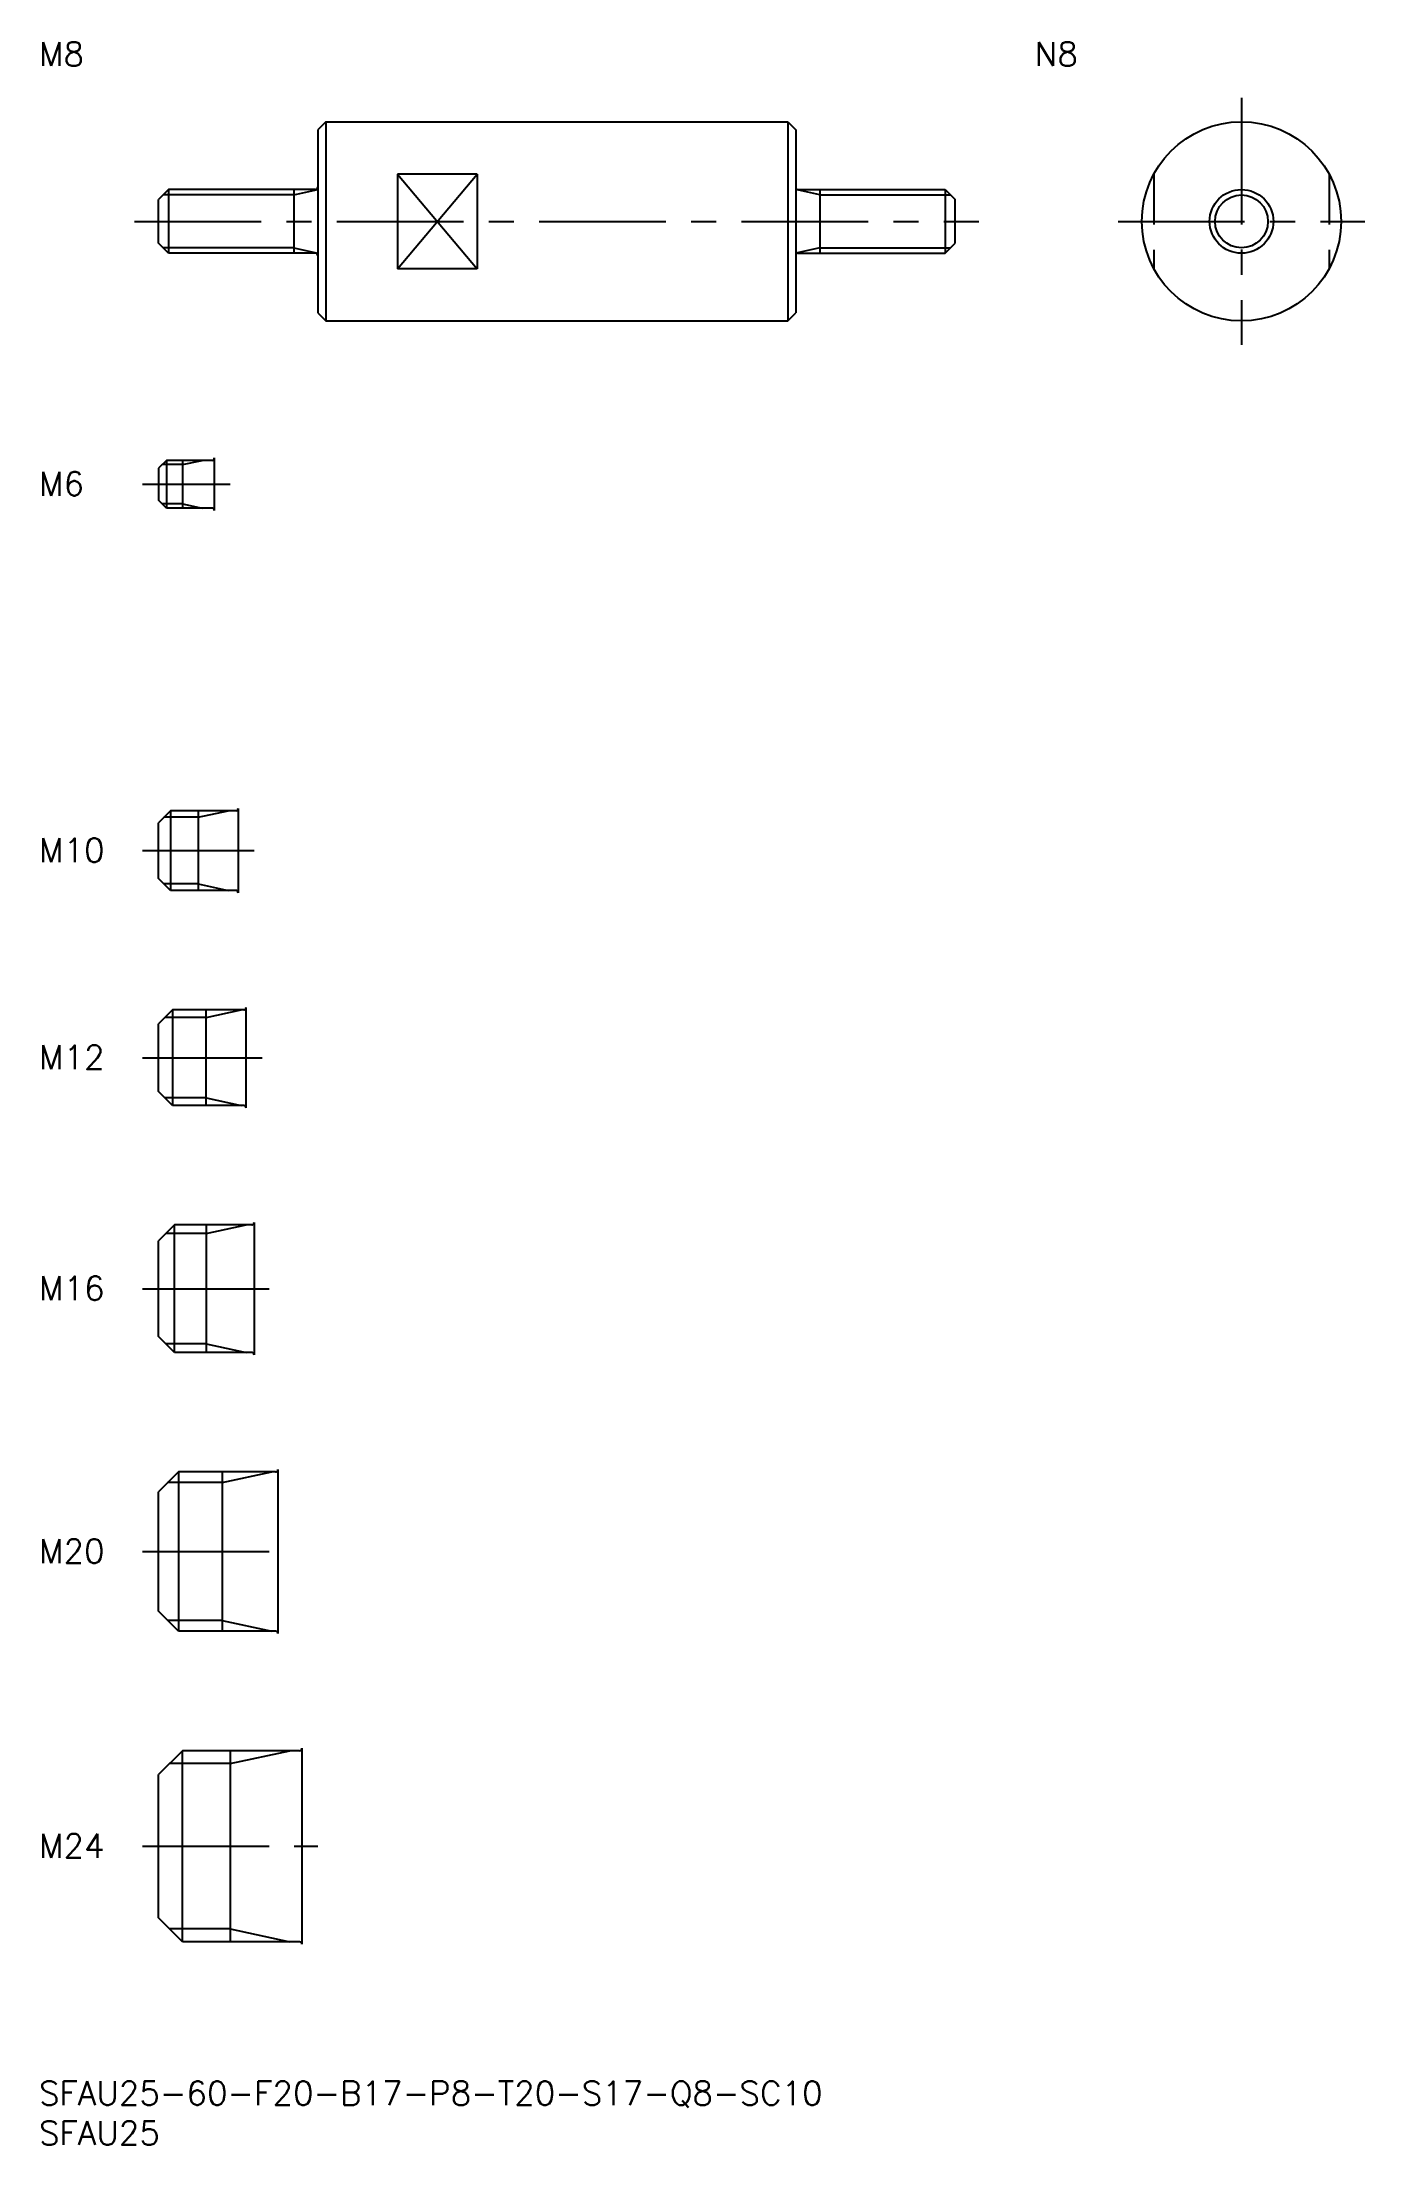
# Model space of a CAD drawing. Extents: x 0 to 166, y -8 to 256.
import ezdxf

# ---------------------------------------------------------------- set-up
doc = ezdxf.new("R2010")
doc.units = 0
doc.header["$LTSCALE"] = 0.5
doc.linetypes.add('CENTER', pattern=[50.8, 31.75, -6.35, 6.35, -6.35])
doc.linetypes.add('DASHED', pattern=[19.05, 12.7, -6.35])
for name, color, linetype in [('MSM_CENTER', 1, 'CENTER'), ('MSM_CONTINUOUS', 7, 'CONTINUOUS'), ('MSM_DASHED', 4, 'DASHED'), ('MSM_NARROW', 5, 'CONTINUOUS'), ('MSM_PART_NUMBER', 7, 'CONTINUOUS')]:
    doc.layers.add(name, color=color, linetype=linetype)
doc.styles.get("Standard").update_dxf_attribs({"font": 'txt.shx', "height": 1, "bigfont": 'bigfont.shx'})

# ---------------------------------------------------------------- blocks, each defined once
blk = doc.blocks.new('*U18')
at = {"layer": 'MSM_PART_NUMBER'}
blk.add_text('SFAU25-60-F20-B17-P8-T20-S17-Q8-SC10', height=3, dxfattribs=at).set_placement((0, -3))
blk = doc.blocks.new('*U19')
at = {"layer": 'MSM_PART_NUMBER'}
blk.add_text('SFAU25', height=3, dxfattribs=at).set_placement((0, -8))
blk = doc.blocks.new('*U20')
at = {"layer": 'MSM_PART_NUMBER'}
blk.add_text('M24', height=3, dxfattribs=at).set_placement((0, 28.06))
blk = doc.blocks.new('*U21')
at = {"layer": 'MSM_PART_NUMBER'}
blk.add_text('M20', height=3, dxfattribs=at).set_placement((0, 65.06))
blk = doc.blocks.new('*U22')
at = {"layer": 'MSM_PART_NUMBER'}
blk.add_text('M16', height=3, dxfattribs=at).set_placement((0, 98.06))
blk = doc.blocks.new('*U23')
at = {"layer": 'MSM_PART_NUMBER'}
blk.add_text('M12', height=3, dxfattribs=at).set_placement((0, 127.06))
blk = doc.blocks.new('*U24')
at = {"layer": 'MSM_PART_NUMBER'}
blk.add_text('M10', height=3, dxfattribs=at).set_placement((0, 153.06))
blk = doc.blocks.new('*U25')
at = {"layer": 'MSM_PART_NUMBER'}
blk.add_text('M8', height=3, dxfattribs=at).set_placement((0, 253.01))
blk = doc.blocks.new('*U26')
at = {"layer": 'MSM_PART_NUMBER'}
blk.add_text('N8', height=3, dxfattribs=at).set_placement((125, 253.01))
blk = doc.blocks.new('*U27')
at = {"layer": 'MSM_PART_NUMBER'}
blk.add_text('M6', height=3, dxfattribs=at).set_placement((0, 199.06))

msp = doc.modelspace()

# ---------------------------------------------------------------- linework, layer by layer
at = {"layer": 'MSM_CENTER'}
for p, q in [((150.95, 249), (150.95, 218)), ((12, 233.5), (118, 233.5)), ((135.45, 233.5), (166.45, 233.5)), ((13, 200.5), (24, 200.5)), ((13, 154.5), (27, 154.5)), ((13, 128.5), (28, 128.5)), ((13, 99.5), (29, 99.5)), ((13, 66.5), (32, 66.5)), ((13, 29.5), (35, 29.5))]:
    msp.add_line(p, q, dxfattribs=at)
at = {"layer": 'MSM_CONTINUOUS'}
for p, q in [((36, 246), (35, 245)), ((36, 246), (94, 246)), ((36, 246), (36, 221)), ((94, 246), (94, 221)), ((94, 246), (95, 245)), ((94.25, 245.75), (94.25, 245.75)), ((35, 245), (35, 222)), ((94.5, 245.5), (94.5, 245.5)), ((95, 245), (95, 222)), ((45, 239.44), (45, 227.56)), ((55, 239.44), (45, 239.44)), ((55, 239.44), (55, 227.56)), ((16.25, 237.5), (15, 236.25)), ((15, 230.75), (15, 236.25)), ((34.7, 237.5), (16.25, 237.5)), ((16.25, 237.5), (16.25, 229.5)), ((32, 237.5), (32, 229.5)), ((95.3, 237.5), (113.75, 237.5)), ((98, 237.5), (98, 229.5)), ((113.75, 237.5), (115, 236.25)), ((113.75, 237.5), (113.75, 229.5)), ((115, 230.75), (115, 236.25)), ((16.25, 229.5), (15, 230.75)), ((113.75, 229.5), (115, 230.75)), ((34.7, 229.5), (16.25, 229.5)), ((55, 227.56), (45, 227.56)), ((95.3, 229.5), (113.75, 229.5)), ((35, 222), (36, 221)), ((94, 221), (95, 222)), ((36, 221), (94, 221)), ((16, 203.5), (15, 202.5)), ((21.7, 203.5), (16, 203.5)), ((16, 203.5), (16, 197.5)), ((18, 203.5), (18, 197.5)), ((22, 203.8), (22, 197.2)), ((15, 202.5), (15, 198.5)), ((16, 197.5), (15, 198.5)), ((21.7, 197.5), (16, 197.5)), ((16.5, 159.5), (15, 158)), ((24.7, 159.5), (16.5, 159.5)), ((16.5, 159.5), (16.5, 149.5)), ((20, 159.5), (20, 149.5)), ((25, 159.8), (25, 149.2)), ((15, 151), (15, 158)), ((16.5, 149.5), (15, 151)), ((24.7, 149.5), (16.5, 149.5)), ((26, 122.2), (26, 134.8)), ((16.75, 134.5), (15, 132.75)), ((15, 124.25), (15, 132.75)), ((25.7, 134.5), (16.75, 134.5)), ((16.75, 134.5), (16.75, 122.5)), ((21, 122.5), (21, 134.5)), ((16.75, 122.5), (15, 124.25)), ((25.7, 122.5), (16.75, 122.5)), ((17, 107.5), (15, 105.5)), ((26.7, 107.5), (17, 107.5)), ((17, 91.5), (17, 107.5)), ((21, 107.5), (21, 91.5)), ((27, 107.8), (27, 91.2)), ((15, 93.5), (15, 105.5)), ((17, 91.5), (15, 93.5)), ((26.7, 91.5), (17, 91.5)), ((30, 76.8), (30, 56.2)), ((17.5, 76.5), (15, 74)), ((15, 59), (15, 74)), ((29.7, 76.5), (17.5, 76.5)), ((17.5, 76.5), (17.5, 56.5)), ((23, 76.5), (23, 56.5)), ((17.5, 56.5), (15, 59)), ((29.7, 56.5), (17.5, 56.5)), ((18, 41.5), (15, 38.5)), ((32.7, 41.5), (18, 41.5)), ((18, 17.5), (18, 41.5)), ((24, 41.5), (24, 17.5)), ((33, 41.8), (33, 17.2)), ((15, 20.5), (15, 38.5)), ((18, 17.5), (15, 20.5)), ((32.7, 17.5), (18, 17.5))]:
    msp.add_line(p, q, dxfattribs=at)
for radius in [12.5, 4]:
    msp.add_circle((150.95, 233.5), radius, dxfattribs=at)
for centre, start, end in [((34.7, 237.8), 270, 0), ((95.3, 237.8), 180, 270), ((34.7, 229.2), 0, 90), ((95.3, 229.2), 90, 180), ((21.7, 203.8), 270, 0), ((21.7, 197.2), 0, 90), ((24.7, 159.8), 270, 0), ((24.7, 149.2), 0, 90), ((25.7, 134.8), 270, 0), ((25.7, 122.2), 0, 90), ((26.7, 107.8), 270, 0), ((26.7, 91.2), 0, 90), ((29.7, 76.8), 270, 0), ((29.7, 56.2), 0, 90), ((32.7, 41.8), 270, 0), ((32.7, 17.2), 0, 90)]:
    msp.add_arc(centre, 0.3, start, end, dxfattribs=at)
at = {"layer": 'MSM_DASHED'}
for p, q in [((139.95, 239.44), (139.95, 227.56)), ((161.95, 239.44), (161.95, 227.56))]:
    msp.add_line(p, q, dxfattribs=at)
at = {"layer": 'MSM_NARROW'}
for p, q in [((45, 239.44), (55, 227.56)), ((45, 227.56), (55, 239.44)), ((32, 236.82), (15.57, 236.82)), ((32, 236.82), (35, 237.5)), ((98, 236.82), (95, 237.5)), ((98, 236.82), (114.43, 236.82)), ((32, 230.18), (15.57, 230.18)), ((32, 230.18), (35, 229.5)), ((98, 230.18), (95, 229.5)), ((98, 230.18), (114.43, 230.18)), ((18, 202.96), (20.5, 203.5)), ((18, 202.96), (15.46, 202.96)), ((18, 198.04), (15.46, 198.04)), ((18, 198.04), (20.5, 197.5)), ((20, 158.69), (15.69, 158.69)), ((20, 158.69), (23.75, 159.5)), ((20, 150.31), (15.69, 150.31)), ((20, 150.31), (23.75, 149.5)), ((21, 133.55), (15.8, 133.55)), ((21, 133.55), (25.38, 134.5)), ((21, 123.45), (15.8, 123.45)), ((21, 123.45), (25.38, 122.5)), ((21, 106.42), (15.92, 106.42)), ((21, 106.42), (26, 107.5)), ((21, 92.58), (15.92, 92.58)), ((21, 92.58), (26, 91.5)), ((23, 75.15), (16.15, 75.15)), ((23, 75.15), (29.25, 76.5)), ((23, 57.85), (16.15, 57.85)), ((23, 57.85), (29.25, 56.5)), ((24, 39.88), (16.38, 39.88)), ((24, 39.88), (31.5, 41.5)), ((24, 19.12), (16.38, 19.12)), ((24, 19.12), (31.5, 17.5))]:
    msp.add_line(p, q, dxfattribs=at)
msp.add_circle((150.95, 233.5), 3.32, dxfattribs=at)

# ---------------------------------------------------------------- block references
at = {"layer": 'MSM_CONTINUOUS'}
for name in ['*U25', '*U26', '*U27', '*U24', '*U23', '*U22', '*U21', '*U20', '*U18', '*U19']:
    msp.add_blockref(name, (0, 0), dxfattribs=at)

doc.saveas('drawing.dxf')
